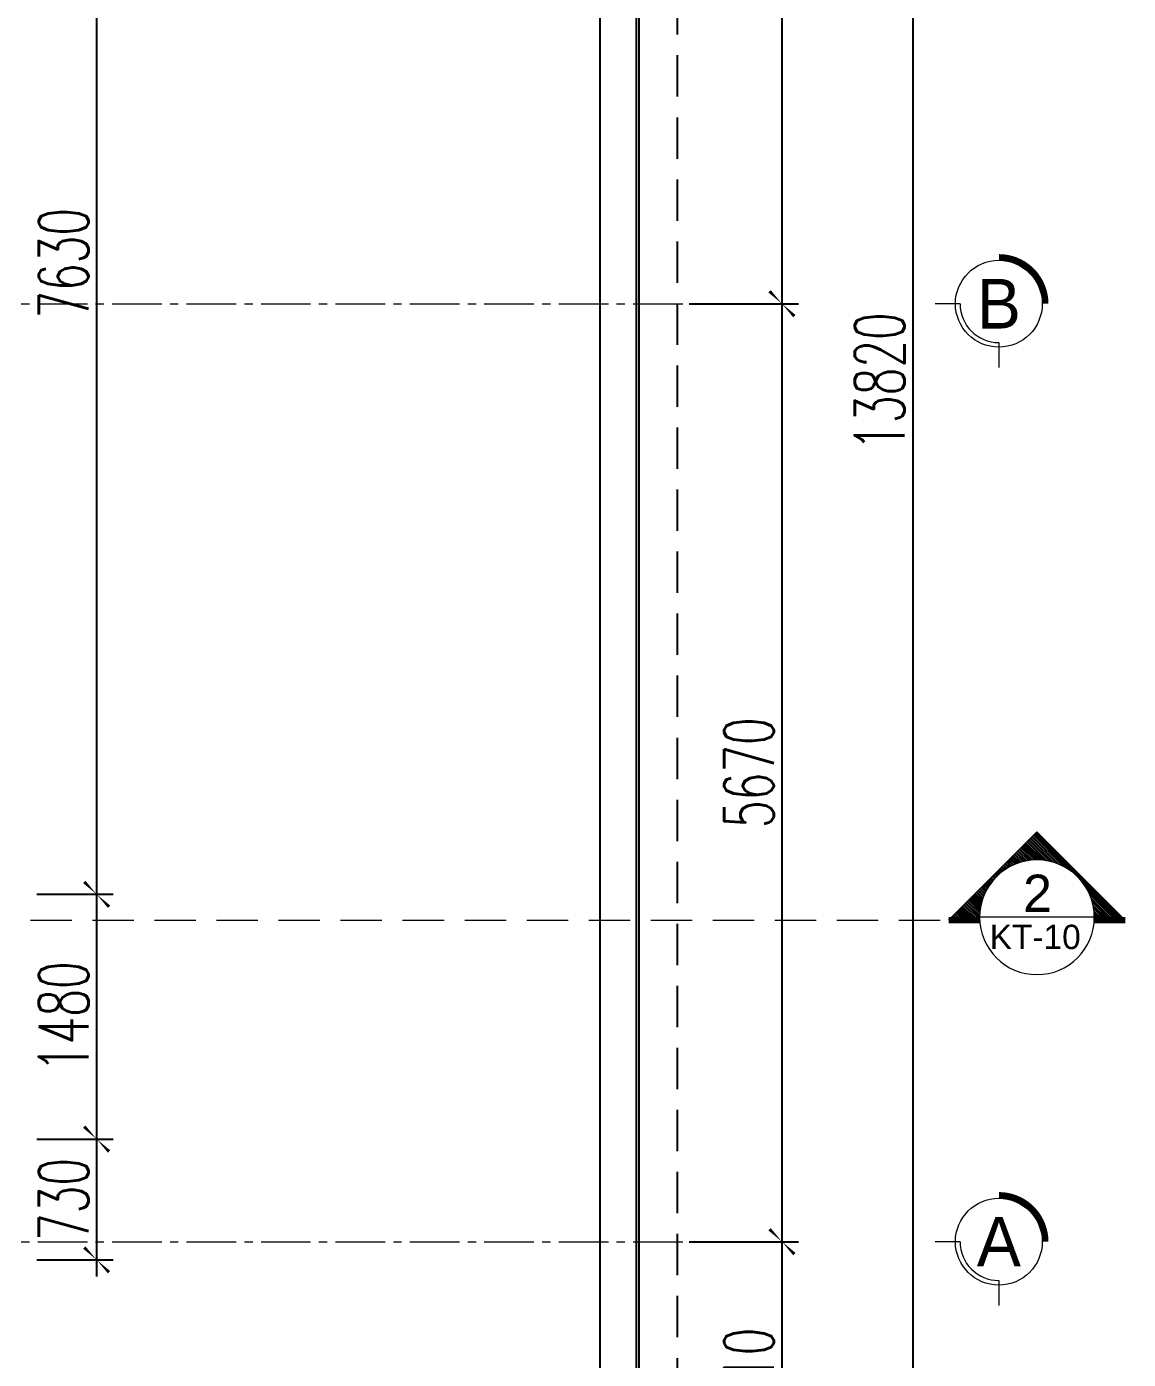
# Model space of a CAD drawing. Header units: millimetres. Extents: x -34806 to 662668, y 63228 to 99452.
# Drawn here: x 159100 to 165761, y 74775 to 82831 of the extents above; entities that cross this region are included whole.
import ezdxf
from ezdxf.enums import TextEntityAlignment as Align

# ---------------------------------------------------------------- set-up
doc = ezdxf.new("R2010")
doc.units = ezdxf.units.MM
doc.header["$LTSCALE"] = 200
doc.header["$MEASUREMENT"] = 0
doc.header["$PDMODE"] = 3
doc.header["$PDSIZE"] = 50
doc.linetypes.add('CENTER2', pattern=[1.125, 0.75, -0.125, 0.125, -0.125])
doc.linetypes.add('DASHED2', pattern=[0.375, 0.25, -0.125])
doc.layers.get('DEFPOINTS').update_dxf_attribs({"linetype": 'CONTINUOUS'})
for name, color, linetype, lineweight in [('cat', 1, 'CONTINUOUS', 40), ('hatch', 251, 'CONTINUOUS', 5), ('thay', 7, 'CONTINUOUS', 18), ('tim', 254, 'CENTER2', 9)]:
    doc.layers.add(name, color=color, linetype=linetype, lineweight=lineweight)
for name, color, linetype in [('DIM', 1, 'CONTINUOUS'), ('Net_Manh', 155, 'CONTINUOUS'), ('TEXT', 7, 'CONTINUOUS'), ('TPTA-Dimention', 251, 'CONTINUOUS'), ('TPTA-Text', 253, 'CONTINUOUS')]:
    doc.layers.add(name, color=color, linetype=linetype)
doc.styles.add('Aria H iso', font='VHARIAL.ttf')
doc.styles.add('CHU HOA Day', font='VHARIAL.ttf')
doc.styles.add('CHUC HOA MANH', font='chhbg.shx', dxfattribs={"width": 0.8, "height": 250})
doc.styles.add('dam', font='VHAVANB.ttf', dxfattribs={"width": 0.9, "height": 450})
doc.styles.add('Scale', font='vnsimli.shx', dxfattribs={"width": 0.65, "bigfont": 'bigfont.shx'})
doc.dimstyles.new('Scale', dxfattribs={"dimscale": 10, "dimtxt": 2, "dimasz": 0.8, "dimexe": 1, "dimexo": 0, "dimgap": 0.5, "dimtad": 1, "dimdec": 0, "dimzin": 0, "dimdsep": 46, "dimtxsty": 'Scale', "dimblk": 'ARCHTICK', "dimcen": 1, "dimdle": 1, "dimclrd": 8, "dimclre": 251, "dimclrt": 3, "dimadec": 0, "dimazin": 0, "dimtfac": 1, "dimtdec": 0, "dimtix": 1, "dimtmove": 2, "dimatfit": 3, "dimfxl": 1, "dimtolj": 1, "dimtzin": 0, "dimarcsym": 0})

# ---------------------------------------------------------------- blocks, each defined once
blk = doc.blocks.new('_ArchTick')
at = {"layer": 'DIM', "color": 150}
blk.add_lwpolyline([(0.5, 0.5, 0.133, 0, 0), (0, 0, 0, 0.133, 0), (-0.5, -0.5, 0.133, 0.133, 0)], format="xyseb", dxfattribs=at)
blk = doc.blocks.new('*D228')
at = {"layer": 'DEFPOINTS', "color": 0}
for p in [(163105.5, 87596.3), (163105.5, 73776.3), (164457.5, 73776.3)]:
    blk.add_point(p, dxfattribs=at)
at = {"layer": 'TPTA-Text', "color": 8, "lineweight": -2}
blk.add_line((164457.5, 87696.3), (164457.5, 73676.3), dxfattribs=at)
at = {"layer": 'TPTA-Text', "color": 251, "lineweight": -2}
for p, q in [((163105.5, 87596.3), (164557.5, 87596.3)), ((163105.5, 73776.3), (164557.5, 73776.3))]:
    blk.add_line(p, q, dxfattribs=at)
at = {"layer": 'TPTA-Text', "color": 8, "lineweight": -2, "xscale": 150, "yscale": 150, "zscale": 150}
for p, rotation in [((164457.5, 87596.3), 90), ((164457.5, 73776.3), 270)]:
    blk.add_blockref('_ArchTick', p, dxfattribs=dict(at, rotation=rotation))
at = {"layer": 'TPTA-Text', "color": 3, "insert": (164257.5, 80686.3), "char_height": 300, "attachment_point": 5, "rotation": 90, "style": 'Scale'}
blk.add_mtext('\\A1;13820', dxfattribs=at)
blk = doc.blocks.new('*D232')
at = {"layer": 'DEFPOINTS', "color": 0}
for p in [(163105.5, 81156.3), (163105.5, 75486.3), (163667.1, 75486.3)]:
    blk.add_point(p, dxfattribs=at)
at = {"layer": 'TPTA-Text', "color": 8, "lineweight": -2}
blk.add_line((163667.1, 81256.3), (163667.1, 75386.3), dxfattribs=at)
at = {"layer": 'TPTA-Text', "color": 251, "lineweight": -2}
for p, q in [((163105.5, 81156.3), (163767.1, 81156.3)), ((163105.5, 75486.3), (163767.1, 75486.3))]:
    blk.add_line(p, q, dxfattribs=at)
at = {"layer": 'TPTA-Text', "color": 8, "lineweight": -2, "xscale": 150, "yscale": 150, "zscale": 150}
for p, rotation in [((163667.1, 81156.3), 90), ((163667.1, 75486.3), 270)]:
    blk.add_blockref('_ArchTick', p, dxfattribs=dict(at, rotation=rotation))
at = {"layer": 'TPTA-Text', "color": 3, "insert": (163467.1, 78321.3), "char_height": 300, "attachment_point": 5, "rotation": 90, "style": 'Scale'}
blk.add_mtext('\\A1;5670', dxfattribs=at)
blk = doc.blocks.new('*D233')
at = {"layer": 'DEFPOINTS', "color": 0}
for p in [(163105.5, 75486.3), (163105.5, 73776.3), (163667.1, 73776.3)]:
    blk.add_point(p, dxfattribs=at)
at = {"layer": 'TPTA-Text', "color": 8, "lineweight": -2}
blk.add_line((163667.1, 75586.3), (163667.1, 73676.3), dxfattribs=at)
at = {"layer": 'TPTA-Text', "color": 251, "lineweight": -2}
for p, q in [((163105.5, 75486.3), (163767.1, 75486.3)), ((163105.5, 73776.3), (163767.1, 73776.3))]:
    blk.add_line(p, q, dxfattribs=at)
at = {"layer": 'TPTA-Text', "color": 8, "lineweight": -2, "xscale": 150, "yscale": 150, "zscale": 150}
for p, rotation in [((163667.1, 75486.3), 90), ((163667.1, 73776.3), 270)]:
    blk.add_blockref('_ArchTick', p, dxfattribs=dict(at, rotation=rotation))
at = {"layer": 'TPTA-Text', "color": 3, "insert": (163467.1, 74631.3), "char_height": 300, "attachment_point": 5, "rotation": 90, "style": 'Scale'}
blk.add_mtext('\\A1;1710', dxfattribs=at)
blk = doc.blocks.new('*D234')
at = {"layer": 'DEFPOINTS', "color": 0}
for p in [(163105.5, 87486.3), (163105.5, 81156.3), (163667.1, 81156.3)]:
    blk.add_point(p, dxfattribs=at)
at = {"layer": 'TPTA-Text', "color": 8, "lineweight": -2}
blk.add_line((163667.1, 87586.3), (163667.1, 81056.3), dxfattribs=at)
at = {"layer": 'TPTA-Text', "color": 251, "lineweight": -2}
for p, q in [((163105.5, 87486.3), (163767.1, 87486.3)), ((163105.5, 81156.3), (163767.1, 81156.3))]:
    blk.add_line(p, q, dxfattribs=at)
at = {"layer": 'TPTA-Text', "color": 8, "lineweight": -2, "xscale": 150, "yscale": 150, "zscale": 150}
for p, rotation in [((163667.1, 87486.3), 90), ((163667.1, 81156.3), 270)]:
    blk.add_blockref('_ArchTick', p, dxfattribs=dict(at, rotation=rotation))
at = {"layer": 'TPTA-Text', "color": 3, "insert": (163467.1, 84321.3), "char_height": 300, "attachment_point": 5, "rotation": 90, "style": 'Scale'}
blk.add_mtext('\\A1;6330', dxfattribs=at)
blk = doc.blocks.new('tr')
at = {"layer": 'thay', "ltscale": 600}
for p, q in [((0, -200), (0, 0)), ((313, -513), (513, -513))]:
    blk.add_line(p, q, dxfattribs=at)
at = {"layer": 'thay', "color": 150, "ltscale": 600, "const_width": 50}
blk.add_lwpolyline([(-375, -513, 0.414214), (0, -888, 0.414214)], format="xyb", dxfattribs=at)
at = {"layer": 'thay', "ltscale": 600}
blk.add_circle((0, -513), 350, dxfattribs=at)
blk.add_arc((0, -513), 313, 0, 90, dxfattribs=at)
blk = doc.blocks.new('can')
at = {"layer": 'hatch'}
h = blk.add_hatch(dxfattribs=at)
h.set_pattern_fill('ANSI31', color=256, scale=96.25, style=0)
h.set_pattern_definition([(45, (-283734, -101783), (-8.50737846, 8.50737846), [])])
h.paths.add_polyline_path([(578, 0, -0.01239), (577, -29), (890, -29), (0, 861), (-890, -29), (-577, -29, -0.01239), (-578, 0, -1)])
at = {"layer": 'cat', "color": 150, "linetype": 'Continuous', "const_width": 62.4}
for points in [[(-577, -29), (-890, -29)], [(577, -29), (890, -29)]]:
    blk.add_lwpolyline(points, dxfattribs=at)
at = {"layer": 'thay', "linetype": 'Continuous'}
for p in [(-890, -29), (890, -29)]:
    blk.add_line(p, (0, 861), dxfattribs=at)
at = {"layer": 'thay'}
blk.add_line((-578, 0), (578, 0), dxfattribs=at)
blk.add_circle((0, 0), 578, dxfattribs=at)
at = {"layer": 'TEXT', "style": 'CHU HOA Day'}
blk.add_attdef('A', text='', height=375, dxfattribs=at).set_placement((11, 108), align=Align.CENTER)
at = {"layer": 'TEXT', "style": 'CHUC HOA MANH', "width": 0.65}
blk.add_attdef('KT-00', text='', height=287, dxfattribs=at).set_placement((7, -346), align=Align.CENTER)
blk = doc.blocks.new('*D549')
at = {"layer": 'DEFPOINTS', "color": 0}
for p in [(159162.3, 85215.8), (159162.3, 77586), (159523.7, 77586)]:
    blk.add_point(p, dxfattribs=at)
at = {"layer": 'TPTA-Text', "color": 8, "lineweight": -2}
blk.add_line((159523.7, 85315.8), (159523.7, 77486), dxfattribs=at)
at = {"layer": 'TPTA-Text', "color": 251, "lineweight": -2}
for p, q in [((159162.3, 85215.8), (159623.7, 85215.8)), ((159162.3, 77586), (159623.7, 77586))]:
    blk.add_line(p, q, dxfattribs=at)
at = {"layer": 'TPTA-Text', "color": 8, "lineweight": -2, "xscale": 150, "yscale": 150, "zscale": 150}
for p, rotation in [((159523.7, 85215.8), 90), ((159523.7, 77586), 270)]:
    blk.add_blockref('_ArchTick', p, dxfattribs=dict(at, rotation=rotation))
at = {"layer": 'TPTA-Text', "color": 3, "insert": (159323.7, 81400.9), "char_height": 300, "attachment_point": 5, "rotation": 90, "style": 'Scale'}
blk.add_mtext('\\A1;7630', dxfattribs=at)
blk = doc.blocks.new('*D550')
at = {"layer": 'DEFPOINTS', "color": 0}
for p in [(159162.3, 77586), (159162.3, 76106.3), (159523.7, 76106.3)]:
    blk.add_point(p, dxfattribs=at)
at = {"layer": 'TPTA-Text', "color": 8, "lineweight": -2}
blk.add_line((159523.7, 77686), (159523.7, 76006.3), dxfattribs=at)
at = {"layer": 'TPTA-Text', "color": 251, "lineweight": -2}
for p, q in [((159162.3, 77586), (159623.7, 77586)), ((159162.3, 76106.3), (159623.7, 76106.3))]:
    blk.add_line(p, q, dxfattribs=at)
at = {"layer": 'TPTA-Text', "color": 8, "lineweight": -2, "xscale": 150, "yscale": 150, "zscale": 150}
for p, rotation in [((159523.7, 77586), 90), ((159523.7, 76106.3), 270)]:
    blk.add_blockref('_ArchTick', p, dxfattribs=dict(at, rotation=rotation))
at = {"layer": 'TPTA-Text', "color": 3, "insert": (159323.7, 76846.2), "char_height": 300, "attachment_point": 5, "rotation": 90, "style": 'Scale'}
blk.add_mtext('\\A1;1480', dxfattribs=at)
blk = doc.blocks.new('*D551')
at = {"layer": 'DEFPOINTS', "color": 0}
for p in [(159162.3, 76106.3), (159162.3, 75376.3), (159523.7, 75376.3)]:
    blk.add_point(p, dxfattribs=at)
at = {"layer": 'TPTA-Text', "color": 8, "lineweight": -2}
blk.add_line((159523.7, 76206.3), (159523.7, 75276.3), dxfattribs=at)
at = {"layer": 'TPTA-Text', "color": 251, "lineweight": -2}
for p, q in [((159162.3, 76106.3), (159623.7, 76106.3)), ((159162.3, 75376.3), (159623.7, 75376.3))]:
    blk.add_line(p, q, dxfattribs=at)
at = {"layer": 'TPTA-Text', "color": 8, "lineweight": -2, "xscale": 150, "yscale": 150, "zscale": 150}
for p, rotation in [((159523.7, 76106.3), 90), ((159523.7, 75376.3), 270)]:
    blk.add_blockref('_ArchTick', p, dxfattribs=dict(at, rotation=rotation))
at = {"layer": 'TPTA-Text', "color": 3, "insert": (159323.7, 75741.3), "char_height": 300, "attachment_point": 5, "rotation": 90, "style": 'Scale'}
blk.add_mtext('\\A1;730', dxfattribs=at)

msp = doc.modelspace()

# ---------------------------------------------------------------- linework, layer by layer
at = {"layer": 'Net_Manh', "linetype": 'DASHED2', "ltscale": 5}
msp.add_lwpolyline([(134805.9, 90908), (163033.2, 90908), (163033.2, 73311), (134805.9, 73311)], close=True, dxfattribs=at)
at = {"layer": 'thay', "linetype": 'DASHED2', "ltscale": 5}
msp.add_line((132498.8, 77430.2), (164674.8, 77430.2), dxfattribs=at)
at = {"layer": 'tim', "ltscale": 2}
for p, q in [((134867.5, 81156.3), (163105.5, 81156.3)), ((134867.5, 75486.3), (163105.5, 75486.3))]:
    msp.add_line(p, q, dxfattribs=at)
at = {"layer": 'TPTA-Dimention'}
for points in [[(162803.3, 73311), (162803.3, 90611.3), (134805.9, 90611.3)], [(162788.3, 73311), (162788.3, 90596.3), (134805.9, 90596.3)], [(162568.3, 73311), (162568.3, 90376.3), (134805.9, 90376.3)]]:
    msp.add_lwpolyline(points, dxfattribs=at)

# ---------------------------------------------------------------- block references
at = {"layer": 'DIM', "xscale": 0.75, "yscale": 0.75, "zscale": 0.75, "rotation": 180}
for p in [(164978.5, 80771.4), (164978.5, 75101.4)]:
    msp.add_blockref('tr', p, dxfattribs=at)
at = {"layer": 'TEXT', "linetype": 'Continuous'}
ref = msp.add_blockref('can', (165208.8, 77447.4), dxfattribs=dict(at, xscale=-0.5999999999767169, yscale=0.5999999999767169, zscale=0.6))
ref.add_attrib('A', 'kt-10', dxfattribs={"height": 147.36, "style": 'Aria H iso', "width": 0.982428}).set_placement((165198.2, 77255), align=Align.CENTER)
ref.add_attrib('KT-00', '2', dxfattribs={"height": 225, "style": 'Aria H iso'}).set_placement((165212.3, 77480), align=Align.CENTER)

# ---------------------------------------------------------------- texts
at = {"layer": 'TEXT', "linetype": 'Continuous', "style": 'dam'}
for s, p in [('b', (164978.5, 81156.3)), ('a', (164978.5, 75486.3))]:
    msp.add_text(s, height=300, dxfattribs=at).set_placement(p, align=Align.MIDDLE)

# ---------------------------------------------------------------- dimensions: what is measured, and where the dimension line sits
at = {"layer": 'TPTA-Text'}
for base, p1, p2, picture, middle in [((164457.5, 73776.3), (163105.5, 87596.3), (163105.5, 73776.3), '*D228', (164257.5, 80686.3)), ((163667.1, 81156.3), (163105.5, 87486.3), (163105.5, 81156.3), '*D234', (163467.1, 84321.3)), ((159523.7, 77586), (159162.3, 85215.8), (159162.3, 77586), '*D549', (159323.7, 81400.9)), ((163667.1, 75486.3), (163105.5, 81156.3), (163105.5, 75486.3), '*D232', (163467.1, 78321.3)), ((159523.7, 76106.3), (159162.3, 77586), (159162.3, 76106.3), '*D550', (159323.7, 76846.2)), ((159523.7, 75376.3), (159162.3, 76106.3), (159162.3, 75376.3), '*D551', (159323.7, 75741.3)), ((163667.1, 73776.3), (163105.5, 75486.3), (163105.5, 73776.3), '*D233', (163467.1, 74631.3))]:
    dim = msp.add_linear_dim(base=base, p1=p1, p2=p2, angle=90, dimstyle='Scale', override={"dimscale": 100, "dimtxt": 3, "dimasz": 1.5, "dimfxl": 110}, dxfattribs=at)
    dim.commit()
    dim.dimension.update_dxf_attribs({"geometry": picture, "text_midpoint": middle})

doc.saveas('drawing.dxf')
